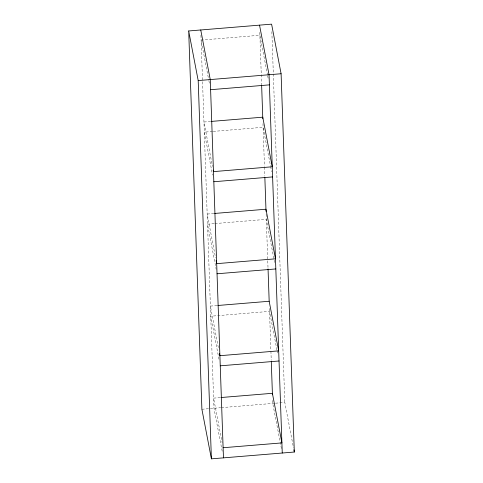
<?xml version="1.0" encoding="UTF-8"?>
<svg xmlns="http://www.w3.org/2000/svg" width="483" height="483" viewBox="0 0 483 483"><rect width="100%" height="100%" fill="white"/><g stroke="black" fill="none" stroke-linecap="round" stroke-linejoin="round"><path stroke-width="0.36" stroke-dasharray="2.42 1.81" d="M210.66 121.468L203.959 122.018L212.478 166.436M212.502 131.467L204.315 132.137L212.544 175.075M213.244 131.406L263.102 127.301L270.48 165.796M213.872 213.504L207.177 214.06L215.545 257.735M214.229 223.629L207.527 224.178L216.185 269.339M214.971 223.569L266.314 219.342L274.688 263.018M217.084 305.546L210.389 306.095L218.618 349.034M220.302 397.587L213.601 398.137L222.12 442.555M201.9 409.252L220.653 407.706M221.395 407.646L274.875 403.251M275.582 403.19L284.807 402.43L293.459 447.59M267.552 75.239L259.89 35.265L201.097 40.101L208.765 80.075M267.697 75.976L268.119 78.198M270.625 166.538L271.615 171.719M276.91 349.879L269.532 311.384L210.745 316.22L219.113 359.895M277.055 350.616L277.761 354.323M281.402 448.58L272.744 403.426L272.617 399.809M208.904 80.812L209.471 83.776M222.186 451.194L213.957 408.262L200.922 35.036M271.857 31.685L284.807 402.43M259.788 32.373L261.623 84.863M262.975 123.69L264.467 166.381M264.497 167.136L264.811 176.156M266.139 214.283L268.047 268.946M269.429 308.492L270.897 350.465M270.921 351.213L271.235 360.233"/><path stroke-width="0.72" d="M188.69 30.966L271.597 24.15L281.1 73.748L294.31 452.034L211.403 458.85L201.9 409.252L188.69 30.966L198.193 80.57L211.403 458.85M198.193 80.57L281.1 73.748M210.606 89.699L269.399 84.863M211.403 121.408L262.752 117.182L272.255 166.78L213.468 171.616L213.184 170.137M213.824 181.735L272.611 176.905M214.615 213.444L265.964 209.224L275.473 258.822L216.686 263.658M217.036 273.776L275.823 268.94M217.833 305.485L269.176 301.265L278.685 350.863L219.898 355.699L219.469 353.478M220.248 365.818L279.041 360.982M221.045 397.527L272.394 393.301L281.903 442.899L223.11 447.735M259.534 25.14L269.043 74.738L282.253 453.024M293.887 449.812L294.31 452.034M200.747 29.976L210.256 79.574L223.466 457.86M216.112 260.693L216.396 262.178M261.647 85.618L262.8 118.631M264.859 177.659L266.036 211.391M268.047 268.946L269.176 301.265M271.289 361.737L272.442 394.75"/></g></svg>
